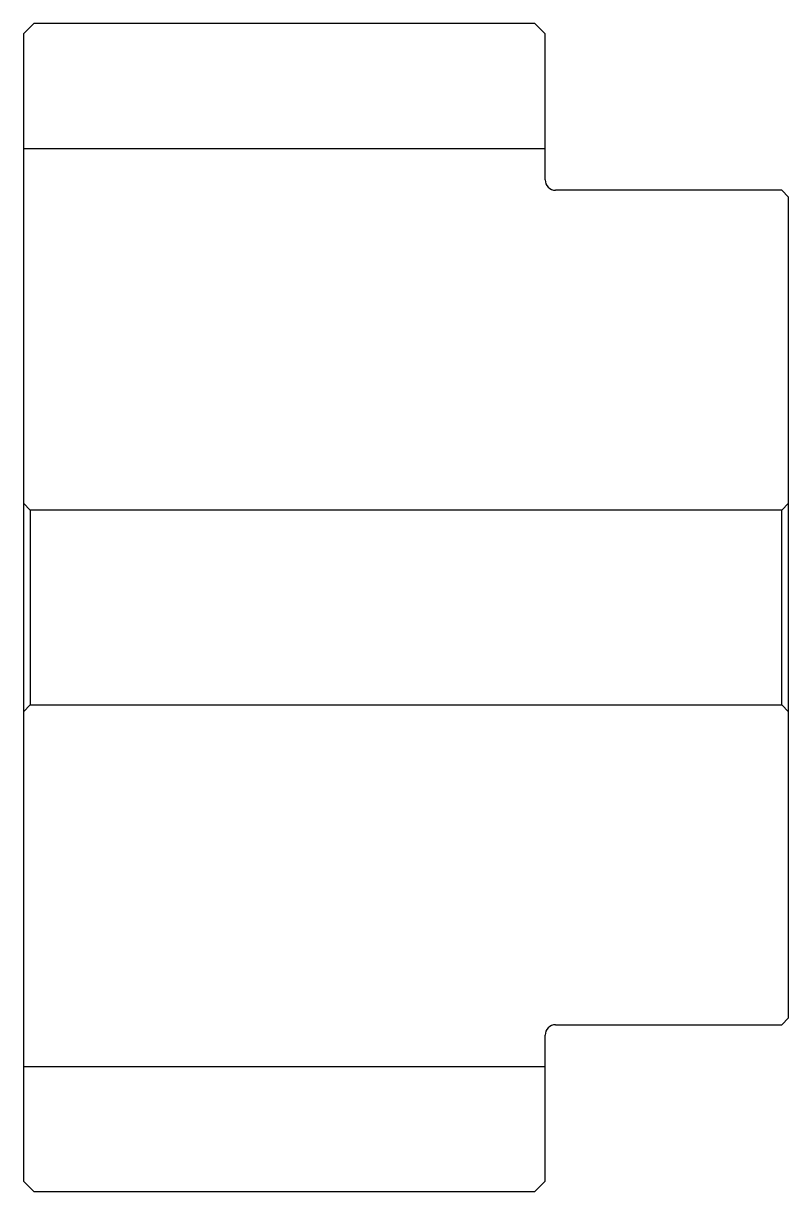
# Model space of a CAD drawing. Header units: metres. Extents: x 405 to 515, y 324 to 492.
import ezdxf

# ---------------------------------------------------------------- set-up
doc = ezdxf.new("R2010")
doc.units = ezdxf.units.M

msp = doc.modelspace()

# ---------------------------------------------------------------- linework, layer by layer
at = {"color": 4}
for p, q in [((405, 473.5), (480, 473.5)), ((514, 421.5), (515, 422.5)), ((406, 421.5), (406, 393.5)), ((514, 393.5), (515, 392.5)), ((405, 341.5), (480, 341.5))]:
    msp.add_line(p, q, dxfattribs=at)
for points in [[(480, 469), (480, 490), (478.5, 491.5), (406.5, 491.5), (405, 490), (405, 392.5)], [(481.5, 347.5), (514, 347.5), (515, 348.5), (515, 466.5), (514, 467.5), (481.5, 467.5)], [(405, 392.5), (406, 393.5), (514, 393.5), (514, 421.5), (406, 421.5), (405, 422.5)], [(405, 392.5), (405, 325), (406.5, 323.5), (478.5, 323.5), (480, 325), (480, 346)]]:
    msp.add_lwpolyline(points, dxfattribs=at)
for centre, start, end in [((481.5, 469), 180, 270), ((481.5, 346), 90, 180)]:
    msp.add_arc(centre, 1.5, start, end, dxfattribs=at)

doc.saveas('drawing.dxf')
